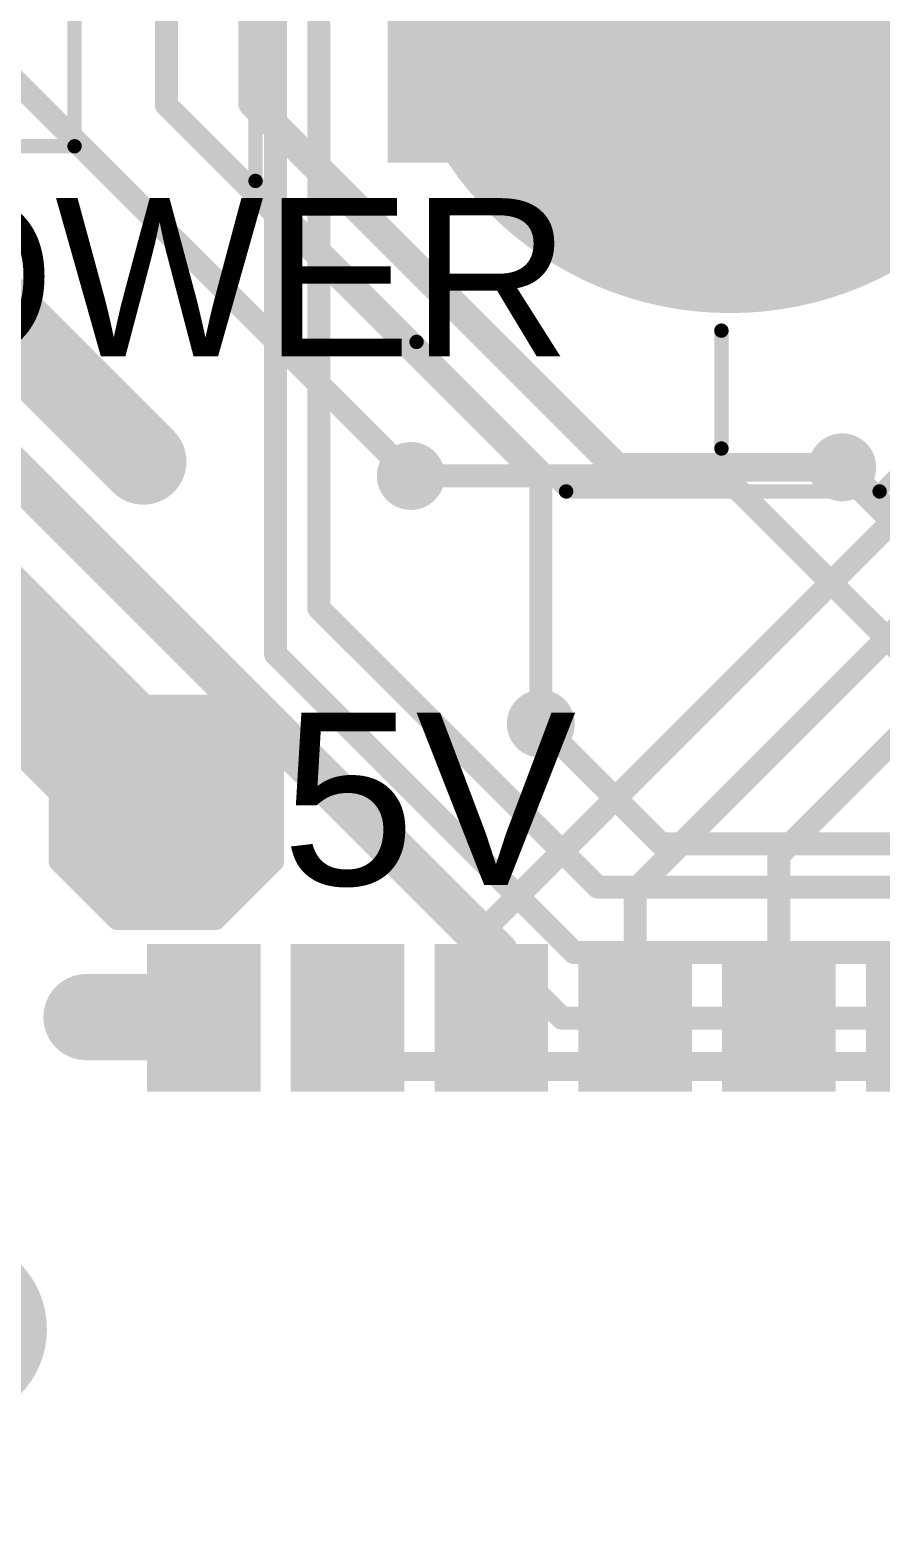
# Model space of a CAD drawing. Header units: millimetres. Extents: x -1.41 to 1.41, y -0.13 to 2.68.
# Drawn here: x -0.385 to -0.09, y 0.243 to 0.766 of the extents above; entities that cross this region are included whole.
import ezdxf

# ---------------------------------------------------------------- set-up
doc = ezdxf.new("R2010")
doc.units = ezdxf.units.MM
doc.header["$MEASUREMENT"] = 0
for name, color, linetype in [('BottomLayer', 5, 'Continuous'), ('BottomPaste', 16, 'Continuous'), ('BottomSolder', 6, 'Continuous'), ('Mechanical2', 216, 'Continuous'), ('MultiLayer', 9, 'Continuous'), ('PadHoleLayer', 156, 'Continuous'), ('TopLayer', 1, 'Continuous'), ('TopOverlay', 2, 'Continuous'), ('TopPaste', 8, 'Continuous'), ('TopSolder', 216, 'Continuous'), ('ViaHoleLayer', 16, 'Continuous')]:
    doc.layers.add(name, color=color, linetype=linetype)
doc.styles.add('Arial', font='', dxfattribs={"height": 0.2})
doc.styles.get('Arial').set_extended_font_data('Arial')

# ---------------------------------------------------------------- blocks, each defined once
blk = doc.blocks.new('5520425_3_39')
at = {"layer": 'TopOverlay', "const_width": 0.005}
for points in [[(0.26752, 0.19508), (0.11024, 0.19508)], [(0.26752, -0.10807), (0.26752, 0.19508)]]:
    blk.add_lwpolyline(points, dxfattribs=at)
at = {"layer": 'TopOverlay', "const_width": 0.0025}
blk.add_lwpolyline([(0.26627, 0.19508, 1), (0.26877, 0.19508, 1)], format="xyb", close=True, dxfattribs=at)
blk.add_lwpolyline([(0.26627, 0.19508, 1), (0.26877, 0.19508, 1)], format="xyb", close=True, dxfattribs=at)
blk = doc.blocks.new('M55_7012642R_B_125')
at = {"layer": 'BottomLayer'}
for points in [[(0.06575, -0.12992), (0.03425, -0.12992), (0.03425, -0.08661), (0.06575, -0.08661)], [(0.11575, -0.12992), (0.08425, -0.12992), (0.08425, -0.08661), (0.11575, -0.08661)], [(0.16575, -0.12992), (0.13425, -0.12992), (0.13425, -0.08661), (0.16575, -0.08661)], [(0.21575, -0.12992), (0.18425, -0.12992), (0.18425, -0.08661), (0.21575, -0.08661)], [(0.26575, -0.12992), (0.23425, -0.12992), (0.23425, -0.08661), (0.26575, -0.08661)], [(0.31575, -0.12992), (0.28425, -0.12992), (0.28425, -0.08661), (0.31575, -0.08661)]]:
    blk.add_hatch(color=5, dxfattribs=at).paths.add_polyline_path(points)
at = {"layer": 'BottomPaste'}
for points in [[(0.06575, -0.12992), (0.03425, -0.12992), (0.03425, -0.08661), (0.06575, -0.08661)], [(0.11575, -0.12992), (0.08425, -0.12992), (0.08425, -0.08661), (0.11575, -0.08661)], [(0.16575, -0.12992), (0.13425, -0.12992), (0.13425, -0.08661), (0.16575, -0.08661)], [(0.21575, -0.12992), (0.18425, -0.12992), (0.18425, -0.08661), (0.21575, -0.08661)], [(0.26575, -0.12992), (0.23425, -0.12992), (0.23425, -0.08661), (0.26575, -0.08661)], [(0.31575, -0.12992), (0.28425, -0.12992), (0.28425, -0.08661), (0.31575, -0.08661)]]:
    blk.add_hatch(color=16, dxfattribs=at).paths.add_polyline_path(points)
at = {"layer": 'BottomSolder'}
for points in [[(0.06975, -0.13392), (0.03025, -0.13392), (0.03025, -0.08261), (0.06975, -0.08261)], [(0.11975, -0.13392), (0.08025, -0.13392), (0.08025, -0.08261), (0.11975, -0.08261)], [(0.16975, -0.13392), (0.13025, -0.13392), (0.13025, -0.08261), (0.16975, -0.08261)], [(0.21975, -0.13392), (0.18025, -0.13392), (0.18025, -0.08261), (0.21975, -0.08261)], [(0.26975, -0.13392), (0.23025, -0.13392), (0.23025, -0.08261), (0.26975, -0.08261)], [(0.31975, -0.13392), (0.28025, -0.13392), (0.28025, -0.08261), (0.31975, -0.08261)]]:
    blk.add_hatch(color=6, dxfattribs=at).paths.add_polyline_path(points)
at = {"layer": 'PadHoleLayer'}
h = blk.add_hatch(color=156, dxfattribs=at)
edge = h.paths.add_edge_path()
edge.add_arc((0.38701, 0), 0.03248, 0, 360)
blk = doc.blocks.new('PRT_10474_130')
at = {"layer": 'BottomLayer'}
h = blk.add_hatch(color=5, dxfattribs=at)
edge = h.paths.add_edge_path()
edge.add_arc((-0.1378, 0), 0.11417, 0, 360)
at = {"layer": 'BottomSolder'}
h = blk.add_hatch(color=6, dxfattribs=at)
edge = h.paths.add_edge_path()
edge.add_arc((-0.1378, 0), 0.11817, 0, 360)
at = {"layer": 'MultiLayer'}
h = blk.add_hatch(color=9, dxfattribs=at)
edge = h.paths.add_edge_path()
edge.add_arc((-0.1378, 0), 0.11417, 0, 360)
at = {"layer": 'PadHoleLayer'}
h = blk.add_hatch(color=156, dxfattribs=at)
edge = h.paths.add_edge_path()
edge.add_arc((-0.1378, 0), 0.09055, 0, 360)
at = {"layer": 'TopLayer'}
h = blk.add_hatch(color=1, dxfattribs=at)
edge = h.paths.add_edge_path()
edge.add_arc((-0.1378, 0), 0.11417, 0, 360)
at = {"layer": 'TopSolder'}
h = blk.add_hatch(color=216, dxfattribs=at)
edge = h.paths.add_edge_path()
edge.add_arc((-0.1378, 0), 0.11817, 0, 360)
at = {"layer": 'TopOverlay', "const_width": 0.005}
for points in [[(-0.21, 0.165), (-0.266, 0.109)], [(-0.21, 0.165), (0.311, 0.165)], [(-0.266, 0.109), (-0.318, 0.057)], [(-0.318, 0.057), (-0.318, -0.052)], [(-0.30308, 0.003), (-0.26208, 0.003)], [(-0.318, -0.052), (-0.266, -0.104)]]:
    blk.add_lwpolyline(points, dxfattribs=at)
at = {"layer": 'TopOverlay', "const_width": 0.0025}
for points in [[(-0.21125, 0.165, 1), (-0.20875, 0.165, 1)], [(-0.21125, 0.165, 1), (-0.20875, 0.165, 1)], [(-0.26725, 0.109, 1), (-0.26475, 0.109, 1)], [(-0.26725, 0.109, 1), (-0.26475, 0.109, 1)], [(-0.31925, 0.057, 1), (-0.31675, 0.057, 1)], [(-0.31925, 0.057, 1), (-0.31675, 0.057, 1)], [(-0.30433, 0.003, 1), (-0.30183, 0.003, 1)], [(-0.26333, 0.003, 1), (-0.26083, 0.003, 1)], [(-0.31925, -0.052, 1), (-0.31675, -0.052, 1)], [(-0.31925, -0.052, 1), (-0.31675, -0.052, 1)]]:
    blk.add_lwpolyline(points, format="xyb", close=True, dxfattribs=at)
blk = doc.blocks.new('TEST_POINT_131')
at = {"layer": 'TopLayer'}
blk.add_hatch(color=1, dxfattribs=at).paths.add_polyline_path([(0.015, 0.03), (-0.015, 0.03), (-0.03, 0.015), (-0.03, -0.015), (-0.015, -0.03), (0.015, -0.03), (0.03, -0.015), (0.03, 0.015)])
at = {"layer": 'TopPaste'}
blk.add_hatch(color=8, dxfattribs=at).paths.add_polyline_path([(0.015, 0.03), (-0.015, 0.03), (-0.03, 0.015), (-0.03, -0.015), (-0.015, -0.03), (0.015, -0.03), (0.03, -0.015), (0.03, 0.015)])
at = {"layer": 'TopSolder'}
blk.add_hatch(color=216, dxfattribs=at).paths.add_polyline_path([(0.017, 0.034), (-0.017, 0.034), (-0.034, 0.017), (-0.034, -0.017), (-0.017, -0.034), (0.017, -0.034), (0.034, -0.017), (0.034, 0.017)])
at = {"layer": 'TopOverlay', "const_width": 0.00787}
for points in [[(-0.037, 0.017), (-0.017, 0.037)], [(0.017, 0.037), (-0.017, 0.037)], [(0.017, 0.037), (-0.017, 0.037)], [(0.037, 0.017), (0.017, 0.037)], [(-0.037, -0.017), (-0.037, 0.017)], [(0.037, -0.017), (0.037, 0.017)], [(-0.017, -0.037), (-0.037, -0.017)], [(0.017, -0.037), (0.037, -0.017)], [(0.017, -0.037), (-0.017, -0.037)], [(0.017, -0.037), (-0.017, -0.037)]]:
    blk.add_lwpolyline(points, dxfattribs=at)
at = {"layer": 'TopOverlay', "const_width": 0.00394}
for points in [[(-0.01897, 0.037, 1), (-0.01503, 0.037, 1)], [(-0.01897, 0.037, 1), (-0.01503, 0.037, 1)], [(-0.01897, 0.037, 1), (-0.01503, 0.037, 1)], [(0.01503, 0.037, 1), (0.01897, 0.037, 1)], [(0.01503, 0.037, 1), (0.01897, 0.037, 1)], [(0.01503, 0.037, 1), (0.01897, 0.037, 1)], [(-0.03897, 0.017, 1), (-0.03503, 0.017, 1)], [(-0.03897, 0.017, 1), (-0.03503, 0.017, 1)], [(0.03503, 0.017, 1), (0.03897, 0.017, 1)], [(0.03503, 0.017, 1), (0.03897, 0.017, 1)], [(-0.03897, -0.017, 1), (-0.03503, -0.017, 1)], [(-0.03897, -0.017, 1), (-0.03503, -0.017, 1)], [(0.03503, -0.017, 1), (0.03897, -0.017, 1)], [(0.03503, -0.017, 1), (0.03897, -0.017, 1)], [(-0.01897, -0.037, 1), (-0.01503, -0.037, 1)], [(-0.01897, -0.037, 1), (-0.01503, -0.037, 1)], [(-0.01897, -0.037, 1), (-0.01503, -0.037, 1)], [(0.01503, -0.037, 1), (0.01897, -0.037, 1)], [(0.01503, -0.037, 1), (0.01897, -0.037, 1)], [(0.01503, -0.037, 1), (0.01897, -0.037, 1)]]:
    blk.add_lwpolyline(points, format="xyb", close=True, dxfattribs=at)

msp = doc.modelspace()

# ---------------------------------------------------------------- hatches: boundary and pattern name
at = {"layer": 'BottomLayer'}
msp.add_hatch(color=5, dxfattribs=at).paths.add_polyline_path([(-0.261, 0.72), (-0.03, 0.72), (-0.03, 0.903), (-0.261, 0.903)])
h = msp.add_hatch(color=5, dxfattribs=at)
edge = h.paths.add_edge_path()
edge.add_arc((-0.346, 0.616), 0.01181, 0, 360)
h = msp.add_hatch(color=5, dxfattribs=at)
edge = h.paths.add_edge_path()
edge.add_arc((-0.253, 0.611), 0.01181, 0, 360)
h = msp.add_hatch(color=5, dxfattribs=at)
edge = h.paths.add_edge_path()
edge.add_arc((-0.103, 0.614), 0.01181, 0, 360)
h = msp.add_hatch(color=5, dxfattribs=at)
edge = h.paths.add_edge_path()
edge.add_arc((-0.2078, 0.5248), 0.01181, 0, 360)
h = msp.add_hatch(color=5, dxfattribs=at)
edge = h.paths.add_edge_path()
edge.add_arc((-0.366, 0.423), 0.01181, 0, 360)
h = msp.add_hatch(color=5, dxfattribs=at)
edge = h.paths.add_edge_path()
edge.add_arc((-0.275, 0.42253), 0.01181, 0, 360)
at = {"layer": 'BottomSolder'}
h = msp.add_hatch(color=6, dxfattribs=at)
edge = h.paths.add_edge_path()
edge.add_arc((-0.346, 0.616), 0.00591, 0, 360)
h = msp.add_hatch(color=6, dxfattribs=at)
edge = h.paths.add_edge_path()
edge.add_arc((-0.103, 0.614), 0.00591, 0, 360)
h = msp.add_hatch(color=6, dxfattribs=at)
edge = h.paths.add_edge_path()
edge.add_arc((-0.253, 0.611), 0.00591, 0, 360)
h = msp.add_hatch(color=6, dxfattribs=at)
edge = h.paths.add_edge_path()
edge.add_arc((-0.2078, 0.5248), 0.00591, 0, 360)
h = msp.add_hatch(color=6, dxfattribs=at)
edge = h.paths.add_edge_path()
edge.add_arc((-0.366, 0.423), 0.00591, 0, 360)
h = msp.add_hatch(color=6, dxfattribs=at)
edge = h.paths.add_edge_path()
edge.add_arc((-0.275, 0.42253), 0.00591, 0, 360)
at = {"layer": 'TopLayer'}
h = msp.add_hatch(color=1, dxfattribs=at)
edge = h.paths.add_edge_path()
edge.add_arc((-0.346, 0.616), 0.01181, 0, 360)
h = msp.add_hatch(color=1, dxfattribs=at)
edge = h.paths.add_edge_path()
edge.add_arc((-0.253, 0.611), 0.01181, 0, 360)
h = msp.add_hatch(color=1, dxfattribs=at)
edge = h.paths.add_edge_path()
edge.add_arc((-0.103, 0.614), 0.01181, 0, 360)
h = msp.add_hatch(color=1, dxfattribs=at)
edge = h.paths.add_edge_path()
edge.add_arc((-0.2078, 0.5248), 0.01181, 0, 360)
h = msp.add_hatch(color=1, dxfattribs=at)
edge = h.paths.add_edge_path()
edge.add_arc((-0.366, 0.423), 0.01181, 0, 360)
h = msp.add_hatch(color=1, dxfattribs=at)
edge = h.paths.add_edge_path()
edge.add_arc((-0.275, 0.42253), 0.01181, 0, 360)
at = {"layer": 'TopSolder'}
h = msp.add_hatch(color=216, dxfattribs=at)
edge = h.paths.add_edge_path()
edge.add_arc((-0.346, 0.616), 0.00591, 0, 360)
h = msp.add_hatch(color=216, dxfattribs=at)
edge = h.paths.add_edge_path()
edge.add_arc((-0.103, 0.614), 0.00591, 0, 360)
h = msp.add_hatch(color=216, dxfattribs=at)
edge = h.paths.add_edge_path()
edge.add_arc((-0.253, 0.611), 0.00591, 0, 360)
h = msp.add_hatch(color=216, dxfattribs=at)
edge = h.paths.add_edge_path()
edge.add_arc((-0.2078, 0.5248), 0.00591, 0, 360)
h = msp.add_hatch(color=216, dxfattribs=at)
edge = h.paths.add_edge_path()
edge.add_arc((-0.366, 0.423), 0.00591, 0, 360)
h = msp.add_hatch(color=216, dxfattribs=at)
edge = h.paths.add_edge_path()
edge.add_arc((-0.275, 0.42253), 0.00591, 0, 360)
at = {"layer": 'ViaHoleLayer'}
h = msp.add_hatch(color=16, dxfattribs=at)
edge = h.paths.add_edge_path()
edge.add_arc((-0.346, 0.616), 0.00591, 0, 360)
h = msp.add_hatch(color=16, dxfattribs=at)
edge = h.paths.add_edge_path()
edge.add_arc((-0.103, 0.614), 0.00591, 0, 360)
h = msp.add_hatch(color=16, dxfattribs=at)
edge = h.paths.add_edge_path()
edge.add_arc((-0.253, 0.611), 0.00591, 0, 360)
h = msp.add_hatch(color=16, dxfattribs=at)
edge = h.paths.add_edge_path()
edge.add_arc((-0.2078, 0.5248), 0.00591, 0, 360)
h = msp.add_hatch(color=16, dxfattribs=at)
edge = h.paths.add_edge_path()
edge.add_arc((-0.366, 0.423), 0.00591, 0, 360)
h = msp.add_hatch(color=16, dxfattribs=at)
edge = h.paths.add_edge_path()
edge.add_arc((-0.275, 0.42253), 0.00591, 0, 360)

# ---------------------------------------------------------------- linework, layer by layer
at = {"layer": 'BottomLayer'}
for points, const_width in [([(-0.308, 0.74063), (-0.308, 1.136)], 0.01), ([(-0.338, 0.74), (-0.338, 0.778)], 0.008), ([(-0.225, 0.45571), (0.08129, 0.762)], 0.008), ([(-0.394, 0.752), (-0.253, 0.611)], 0.008), ([(-0.175, 0.467), (0.10409, 0.74609)], 0.008), ([(-0.338, 0.74), (-0.2078, 0.6098)], 0.008), ([(-0.308, 0.74063), (-0.18137, 0.614)], 0.01), ([(-0.125, 0.479), (0.12709, 0.73109)], 0.008), ([(-0.18137, 0.614), (-0.103, 0.614)], 0.01), ([(-0.2078, 0.5248), (-0.2078, 0.6098)], 0.008), ([(-0.125, 0.42253), (-0.125, 0.479)], 0.008), ([(-0.175, 0.42253), (-0.175, 0.467)], 0.008), ([(-0.225, 0.42253), (-0.225, 0.45571)], 0.008), ([(-0.36576, 0.42276), (-0.32676, 0.42276)], 0.03), ([(-0.32676, 0.42276), (-0.326, 0.42353)], 0.022), ([(-0.366, 0.423), (-0.36576, 0.42276)], 0.022), ([(-0.326, 0.42353), (-0.325, 0.42253)], 0.008)]:
    msp.add_lwpolyline(points, dxfattribs=dict(at, const_width=const_width))
for points, const_width in [([(-0.34, 0.74, 1), (-0.336, 0.74, 1)], 0.004), ([(-0.34, 0.74, 1), (-0.336, 0.74, 1)], 0.004), ([(-0.3105, 0.74063, 1), (-0.3055, 0.74063, 1)], 0.005), ([(-0.3105, 0.74063, 1), (-0.3055, 0.74063, 1)], 0.005), ([(-0.18387, 0.614, 1), (-0.17887, 0.614, 1)], 0.005), ([(-0.18387, 0.614, 1), (-0.17887, 0.614, 1)], 0.005), ([(-0.1055, 0.614, 1), (-0.1005, 0.614, 1)], 0.005), ([(-0.255, 0.611, 1), (-0.251, 0.611, 1)], 0.004), ([(-0.2098, 0.6098, 1), (-0.2058, 0.6098, 1)], 0.004), ([(-0.2098, 0.6098, 1), (-0.2058, 0.6098, 1)], 0.004), ([(-0.2098, 0.5248, 1), (-0.2058, 0.5248, 1)], 0.004), ([(-0.127, 0.479, 1), (-0.123, 0.479, 1)], 0.004), ([(-0.127, 0.479, 1), (-0.123, 0.479, 1)], 0.004), ([(-0.177, 0.467, 1), (-0.173, 0.467, 1)], 0.004), ([(-0.177, 0.467, 1), (-0.173, 0.467, 1)], 0.004), ([(-0.227, 0.45571, 1), (-0.223, 0.45571, 1)], 0.004), ([(-0.227, 0.45571, 1), (-0.223, 0.45571, 1)], 0.004), ([(-0.37326, 0.42276, 1), (-0.35826, 0.42276, 1)], 0.015), ([(-0.33426, 0.42276, 1), (-0.31926, 0.42276, 1)], 0.015), ([(-0.3315, 0.42353, 1), (-0.3205, 0.42353, 1)], 0.011), ([(-0.3715, 0.423, 1), (-0.3605, 0.423, 1)], 0.011), ([(-0.37126, 0.42276, 1), (-0.36026, 0.42276, 1)], 0.011), ([(-0.33226, 0.42276, 1), (-0.32126, 0.42276, 1)], 0.011), ([(-0.328, 0.42353, 1), (-0.324, 0.42353, 1)], 0.004), ([(-0.327, 0.42253, 1), (-0.323, 0.42253, 1)], 0.004), ([(-0.227, 0.42253, 1), (-0.223, 0.42253, 1)], 0.004), ([(-0.177, 0.42253, 1), (-0.173, 0.42253, 1)], 0.004), ([(-0.127, 0.42253, 1), (-0.123, 0.42253, 1)], 0.004)]:
    msp.add_lwpolyline(points, format="xyb", close=True, dxfattribs=dict(at, const_width=const_width))
at = {"layer": 'Mechanical2', "const_width": 0.015}
msp.add_lwpolyline([(1.39764, 1.27953, 1), (-1.39764, 1.27953, 1)], format="xyb", close=True, dxfattribs=at)
at = {"layer": 'TopLayer'}
for points, const_width in [([(-0.285, 0.565), (-0.285, 1.252)], 0.008), ([(-0.3, 0.549), (-0.3, 1.207)], 0.008), ([(-0.481, 0.751), (-0.346, 0.616)], 0.03), ([(-0.495, 0.717), (-0.223, 0.445)], 0.015), ([(-0.44636, 0.602), (-0.33836, 0.494)], 0.05), ([(-0.103, 0.614), (-0.02597, 0.53697)], 0.01), ([(-0.253, 0.611), (-0.144, 0.611)], 0.008), ([(-0.144, 0.611), (-0.04516, 0.51216)], 0.008), ([(-0.285, 0.565), (-0.188, 0.468)], 0.008), ([(-0.3, 0.549), (-0.19619, 0.44519)], 0.008), ([(-0.2078, 0.5248), (-0.166, 0.483)], 0.008), ([(-0.33836, 0.494), (-0.338, 0.494)], 0.05), ([(-0.166, 0.483), (0.1, 0.483)], 0.008), ([(-0.188, 0.468), (0.057, 0.468)], 0.008), ([(-0.223, 0.445), (-0.20038, 0.42238)], 0.008), ([(-0.19619, 0.44519), (0.025, 0.44519)], 0.008), ([(-0.275, 0.42253), (-0.25806, 0.40558)], 0.01), ([(-0.20038, 0.42238), (0.15338, 0.42238)], 0.008), ([(-0.25806, 0.40558), (0.36042, 0.40558)], 0.01)]:
    msp.add_lwpolyline(points, dxfattribs=dict(at, const_width=const_width))
for points, const_width in [([(-0.3535, 0.616, 1), (-0.3385, 0.616, 1)], 0.015), ([(-0.1055, 0.614, 1), (-0.1005, 0.614, 1)], 0.005), ([(-0.255, 0.611, 1), (-0.251, 0.611, 1)], 0.004), ([(-0.146, 0.611, 1), (-0.142, 0.611, 1)], 0.004), ([(-0.146, 0.611, 1), (-0.142, 0.611, 1)], 0.004), ([(-0.287, 0.565, 1), (-0.283, 0.565, 1)], 0.004), ([(-0.287, 0.565, 1), (-0.283, 0.565, 1)], 0.004), ([(-0.302, 0.549, 1), (-0.298, 0.549, 1)], 0.004), ([(-0.302, 0.549, 1), (-0.298, 0.549, 1)], 0.004), ([(-0.2098, 0.5248, 1), (-0.2058, 0.5248, 1)], 0.004), ([(-0.35086, 0.494, 1), (-0.32586, 0.494, 1)], 0.025), ([(-0.35086, 0.494, 1), (-0.32586, 0.494, 1)], 0.025), ([(-0.3505, 0.494, 1), (-0.3255, 0.494, 1)], 0.025), ([(-0.168, 0.483, 1), (-0.164, 0.483, 1)], 0.004), ([(-0.168, 0.483, 1), (-0.164, 0.483, 1)], 0.004), ([(-0.19, 0.468, 1), (-0.186, 0.468, 1)], 0.004), ([(-0.19, 0.468, 1), (-0.186, 0.468, 1)], 0.004), ([(-0.22675, 0.445, 1), (-0.21925, 0.445, 1)], 0.0075), ([(-0.225, 0.445, 1), (-0.221, 0.445, 1)], 0.004), ([(-0.19819, 0.44519, 1), (-0.19419, 0.44519, 1)], 0.004), ([(-0.19819, 0.44519, 1), (-0.19419, 0.44519, 1)], 0.004), ([(-0.2775, 0.42253, 1), (-0.2725, 0.42253, 1)], 0.005), ([(-0.20238, 0.42238, 1), (-0.19838, 0.42238, 1)], 0.004), ([(-0.20238, 0.42238, 1), (-0.19838, 0.42238, 1)], 0.004), ([(-0.26056, 0.40558, 1), (-0.25556, 0.40558, 1)], 0.005), ([(-0.26056, 0.40558, 1), (-0.25556, 0.40558, 1)], 0.005)]:
    msp.add_lwpolyline(points, format="xyb", close=True, dxfattribs=dict(at, const_width=const_width))

# ---------------------------------------------------------------- block references
for name, p, rotation in [('5520425_3_39', (-0.565, 0.99319), 270), ('PRT_10474_130', (-0.142, 0.92362), 90), ('TEST_POINT_131', (-0.338, 0.494), 270), ('M55_7012642R_B_125', (-0.025, 0.31426), 180)]:
    msp.add_blockref(name, p, dxfattribs=dict(rotation=rotation))

# ---------------------------------------------------------------- texts
at = {"layer": 'TopOverlay', "style": 'Arial'}
for s, height, p in [('5V POWER', 0.055, (-0.603, 0.65264)), ('5V', 0.06, (-0.298, 0.4687))]:
    msp.add_text(s, height=height, rotation=360, dxfattribs=at).set_placement(p)

doc.saveas('drawing.dxf')
